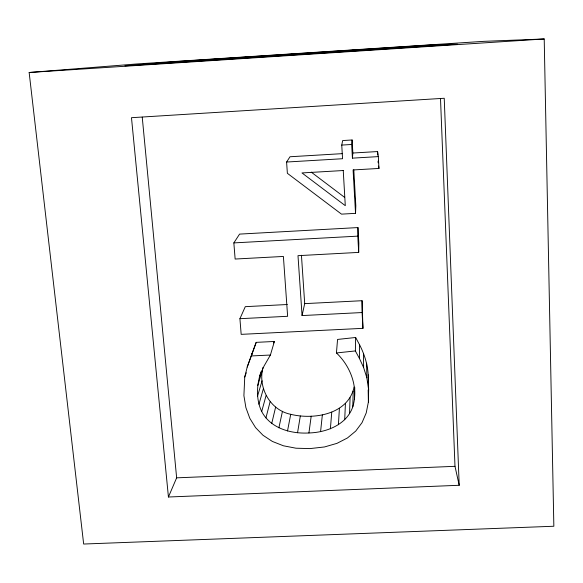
<?xml version="1.0" encoding="UTF-8"?>
<svg xmlns="http://www.w3.org/2000/svg" width="583" height="583" viewBox="0 0 583 583"><rect width="100%" height="100%" fill="white"/><g stroke="black" fill="none" stroke-linecap="round" stroke-linejoin="round"><path stroke-width="0.87" d="M259.792 375.809L263.997 366.124L270.403 355.032L274.404 341.47L256.192 342.359L247.199 367.064L244.751 377.026L243.905 395.638L245.895 407.626L249.823 418.339L255.573 427.616L263.02 435.282L272.392 441.448L283.425 445.791L295.989 448.21L309.981 448.597L324.491 446.957L336.989 443.342L347.432 437.979L355.725 431.085L362.043 422.631L366.226 412.917L368.39 402.008L368.645 389.991L366.86 377.784L363.617 367.552L359.5 358.589L359.594 344.83L355.645 337.491L337.557 339.437L336.442 352.955C350.645 366.416 358.662 387.6 352.795 406.803C346.623 424.781 326.516 432.469 308.917 432.972C291.099 433.992 270.541 428.432 261.701 411.518C255.74 399.012 256.68 384.401 261.104 371.575M354.1 387.061C348.248 414.36 313.924 420.037 290.72 414.309C269.885 410.089 257.715 387.433 262.969 367.407M302.06 315.571L297.993 255.667L358.698 252.403L358.829 243.133L357.955 227.574L239.569 234.104L233.849 242.907L235.138 259.041L283.396 256.447L287.63 316.292L239.919 318.697L241.173 334.358L362.969 328.338L362.065 300.711L304.698 303.634L302.06 315.571L362.079 312.546L362.065 300.711M359.5 358.589L355.368 350.937L355.645 337.491M354.515 399.289L354.756 387.484M358.698 252.403L357.787 236.137L357.955 227.574M368.164 382.907C369.141 369.702 365.628 356.519 359.594 344.83M352.795 406.803L353.181 391.069M349.545 413.704L350.07 397.693M342.52 153.635L290.013 156.754L286.596 162.03L287.368 173.297L341.5 214.136L355.543 213.349L355.819 205.777L353.794 169.711M344.699 419.76L345.435 403.509M338.41 424.708L339.415 408.26M355.543 213.349L353.094 169.952L378.957 168.443L378.345 156.608L352.431 158.146L352.853 153.023L352.117 139.978L342.666 140.547L341.755 145.08L342.556 158.729L286.596 162.03M330.386 428.789L331.749 412.181M352.431 158.146L351.658 144.482L352.117 139.978M320.577 431.653L322.355 414.936M308.917 432.972L311.198 416.211M297.549 432.732L300.325 415.992M287.514 430.968L290.72 414.309M278.878 427.827L282.464 411.299M271.736 423.447L275.635 407.102M251.353 356.497L252.206 353.028M265.943 417.902L270.089 401.774M261.701 411.518L266.037 395.653M258.939 404.245L263.399 388.679M257.562 396.017L262.088 380.786M257.701 385.655L262.233 370.839M244.751 377.026L246.252 372.777M247.199 367.064L256.192 342.359M168.429 497.007L131.481 117.7L444.231 98.265L459.2 485.282L168.429 497.007L176.642 477.841L142.237 117.154M239.919 318.697L245.29 306.665L287.332 304.515M273.529 342.986L274.404 341.47M340.268 51.34L339.189 51.603L354.493 50.233L270.257 56.092L291.886 54.314L289.241 54.62M336.442 352.955L355.368 350.937M29.15 72.496L136.954 63.948L483.839 41.342L544.209 38.966L553.85 526.245L83.66 544.034L29.15 72.496L544.209 38.966M204.903 60.027L183.332 61.594L200.056 60.617M211.046 59.619L168.793 62.556L206.652 60.195M242.688 57.819L251.411 57.229L213.83 59.728M207.103 59.838L227.188 58.519M217.685 59.182L259.595 56.442L233.681 58.14M410.192 46.771L434.634 45.379L373.958 49.293L411.977 46.829L381.231 48.826M234.308 58.431L201.718 60.559M341.755 145.08L351.658 144.482M352.853 153.023L377.58 151.558L378.345 156.608M233.849 242.907L357.787 236.137M251.353 355.943L270.403 355.032M176.642 477.841L454.988 466.32L459.2 485.282M422.719 46.159L424.038 46.159M311.213 172.109L344.582 197.353M378.615 166.046L378.957 168.443M301.44 255.245L304.698 303.634M362.079 312.546L362.969 328.338M377.58 151.558L377.762 155.034M378.075 161.119L378.163 162.854M440.508 98.571L454.988 466.32M368.332 374.927L368.645 389.991M368.157 389.91L368.39 402.008M366.627 363.224L366.86 377.784M363.53 353.422L363.617 367.552M175.279 61.667L124.922 65.864L457.597 44.199L436.878 44.614L175.279 61.667M343.241 170.528L301.972 172.94L345.289 205.675L343.241 170.528"/></g></svg>
